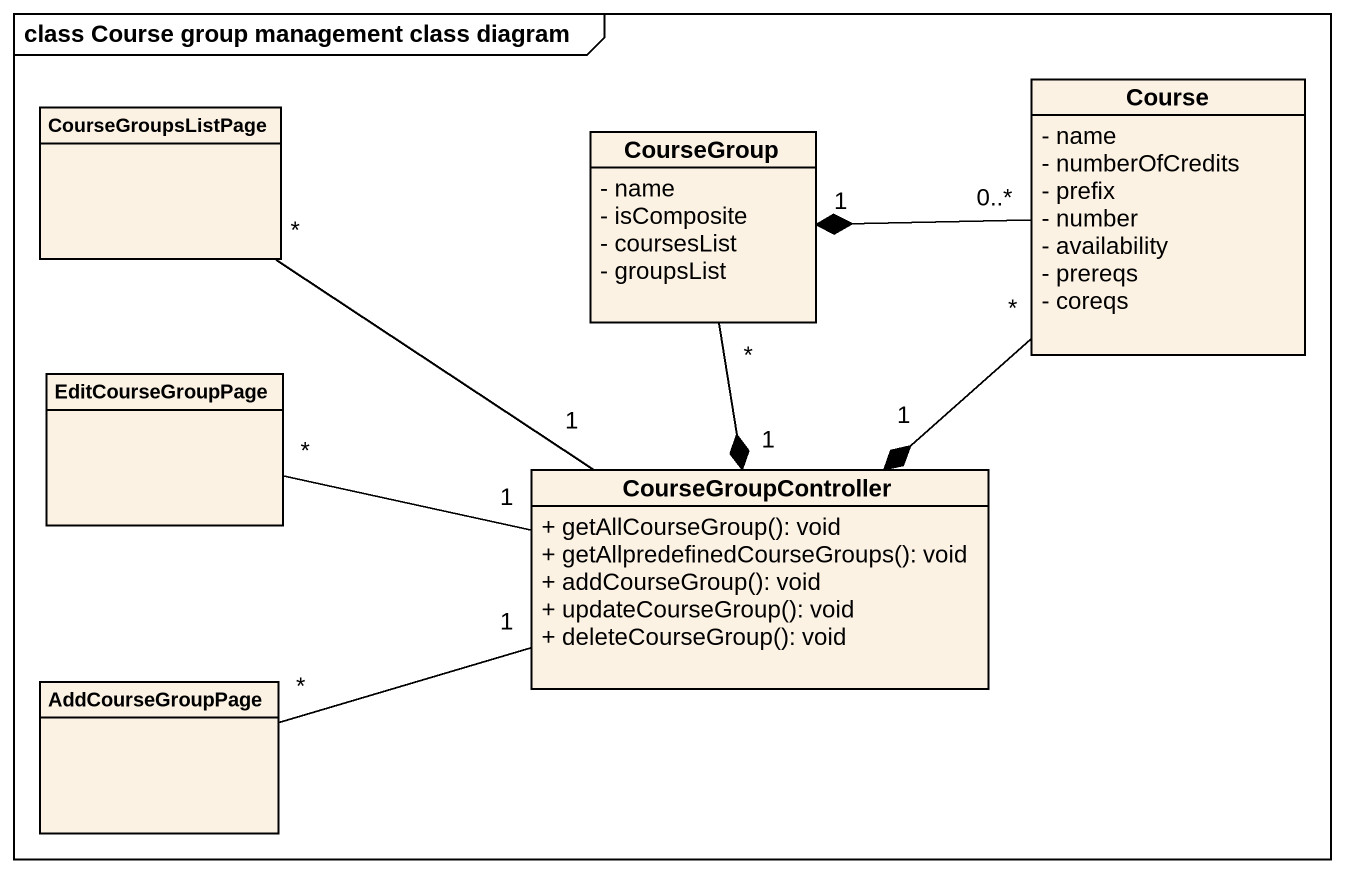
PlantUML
@startuml
mainframe class Course group management class diagram
hide circle
hide empty members
skinparam classAttributeIconSize 0
class CourseGroupsListPage
class CourseGroup {
  - name
  - isComposite
  - coursesList
  - groupsList
}
class Course {
  - name
  - numberOfCredits
  - prefix
  - number
  - availability
  - prereqs
  - coreqs
}
class EditCourseGroupPage
class CourseGroupController {
  + getAllCourseGroup(): void
  + getAllpredefinedCourseGroups(): void
  + addCourseGroup(): void
  + updateCourseGroup(): void
  + deleteCourseGroup(): void
}
class AddCourseGroupPage
CourseGroupsListPage "*" -- "1" CourseGroupController
CourseGroup "*" --* "1" CourseGroupController
Course "0..*" -left-* "1" CourseGroup
Course "*" --* "1" CourseGroupController
EditCourseGroupPage "*" -right- "1" CourseGroupController
AddCourseGroupPage "*" -right- "1" CourseGroupController
@enduml
